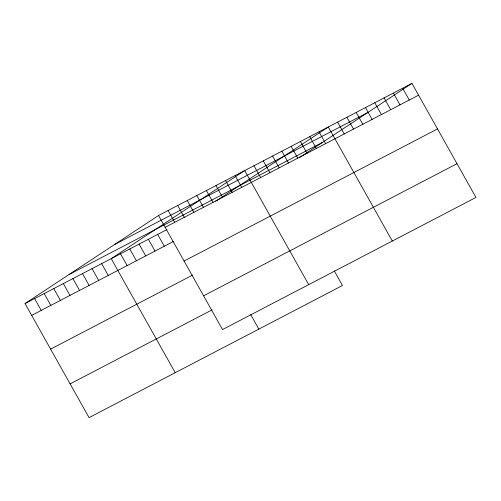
<?xml version="1.0" encoding="UTF-8"?>
<svg xmlns="http://www.w3.org/2000/svg" width="501" height="501" viewBox="0 0 501 501"><rect width="100%" height="100%" fill="white"/><g stroke="black" fill="none" stroke-linecap="round" stroke-linejoin="round"><path stroke-width="0.75" d="M334.311 270.947L342.477 285.501L89.053 417.621L25.05 303.562L158.523 215.499L411.947 83.379L475.95 197.438L222.532 329.552L158.523 215.499M215.643 201.321L328.318 126.978L392.321 241.037M299.272 157.721L411.947 83.379M114.478 244.557L367.897 112.443M69.094 274.504L322.519 142.384M165.148 227.304L418.573 95.184M25.05 303.562L166.965 229.577M31.676 315.367L173.59 241.388M184.086 261.046L437.505 128.926M50.614 349.116L192.528 275.13M203.594 295.809L457.012 163.695M70.121 383.879L212.036 309.894M402.654 88.226L409.279 100.031M393.36 93.067L399.986 104.872M384.067 97.914L390.692 109.719M374.779 102.755L381.399 114.566M365.486 107.602L372.111 119.407M356.192 112.443L362.818 124.254M346.899 117.29L353.524 129.095M337.605 122.131L344.231 133.942M319.024 131.826L325.65 143.63M309.731 136.667L316.356 148.471M300.437 141.514L307.063 153.319M291.15 146.355L297.776 158.159M281.856 151.202L288.482 163.007M272.563 156.043L279.189 167.848M263.269 160.89L269.895 172.695M253.982 165.731L260.601 177.536M308.691 284.631L244.688 170.578L111.216 258.648L175.218 372.7M235.113 175.569L241.739 187.374M225.538 180.56L232.163 192.365M215.969 185.552L222.588 197.356M206.393 190.543L213.019 202.348M196.818 195.534L203.444 207.339M187.242 200.525L193.868 212.33M250.682 314.547L258.848 329.101M177.673 205.516L184.299 217.321M168.098 210.508L174.724 222.312M157.671 234.424L164.297 246.229M148.384 239.265L155.009 251.076M139.09 244.112L145.716 255.917M129.797 248.953L136.422 260.764M120.503 253.8L127.129 265.605M101.64 263.639L108.266 275.444M92.065 268.624L98.691 280.435M82.49 273.615L89.115 285.426M72.921 278.606L79.546 290.417M63.345 283.597L69.971 295.408M53.77 288.589L60.396 300.4M44.194 293.58L50.82 305.391M34.625 298.571L41.251 310.382"/></g></svg>
